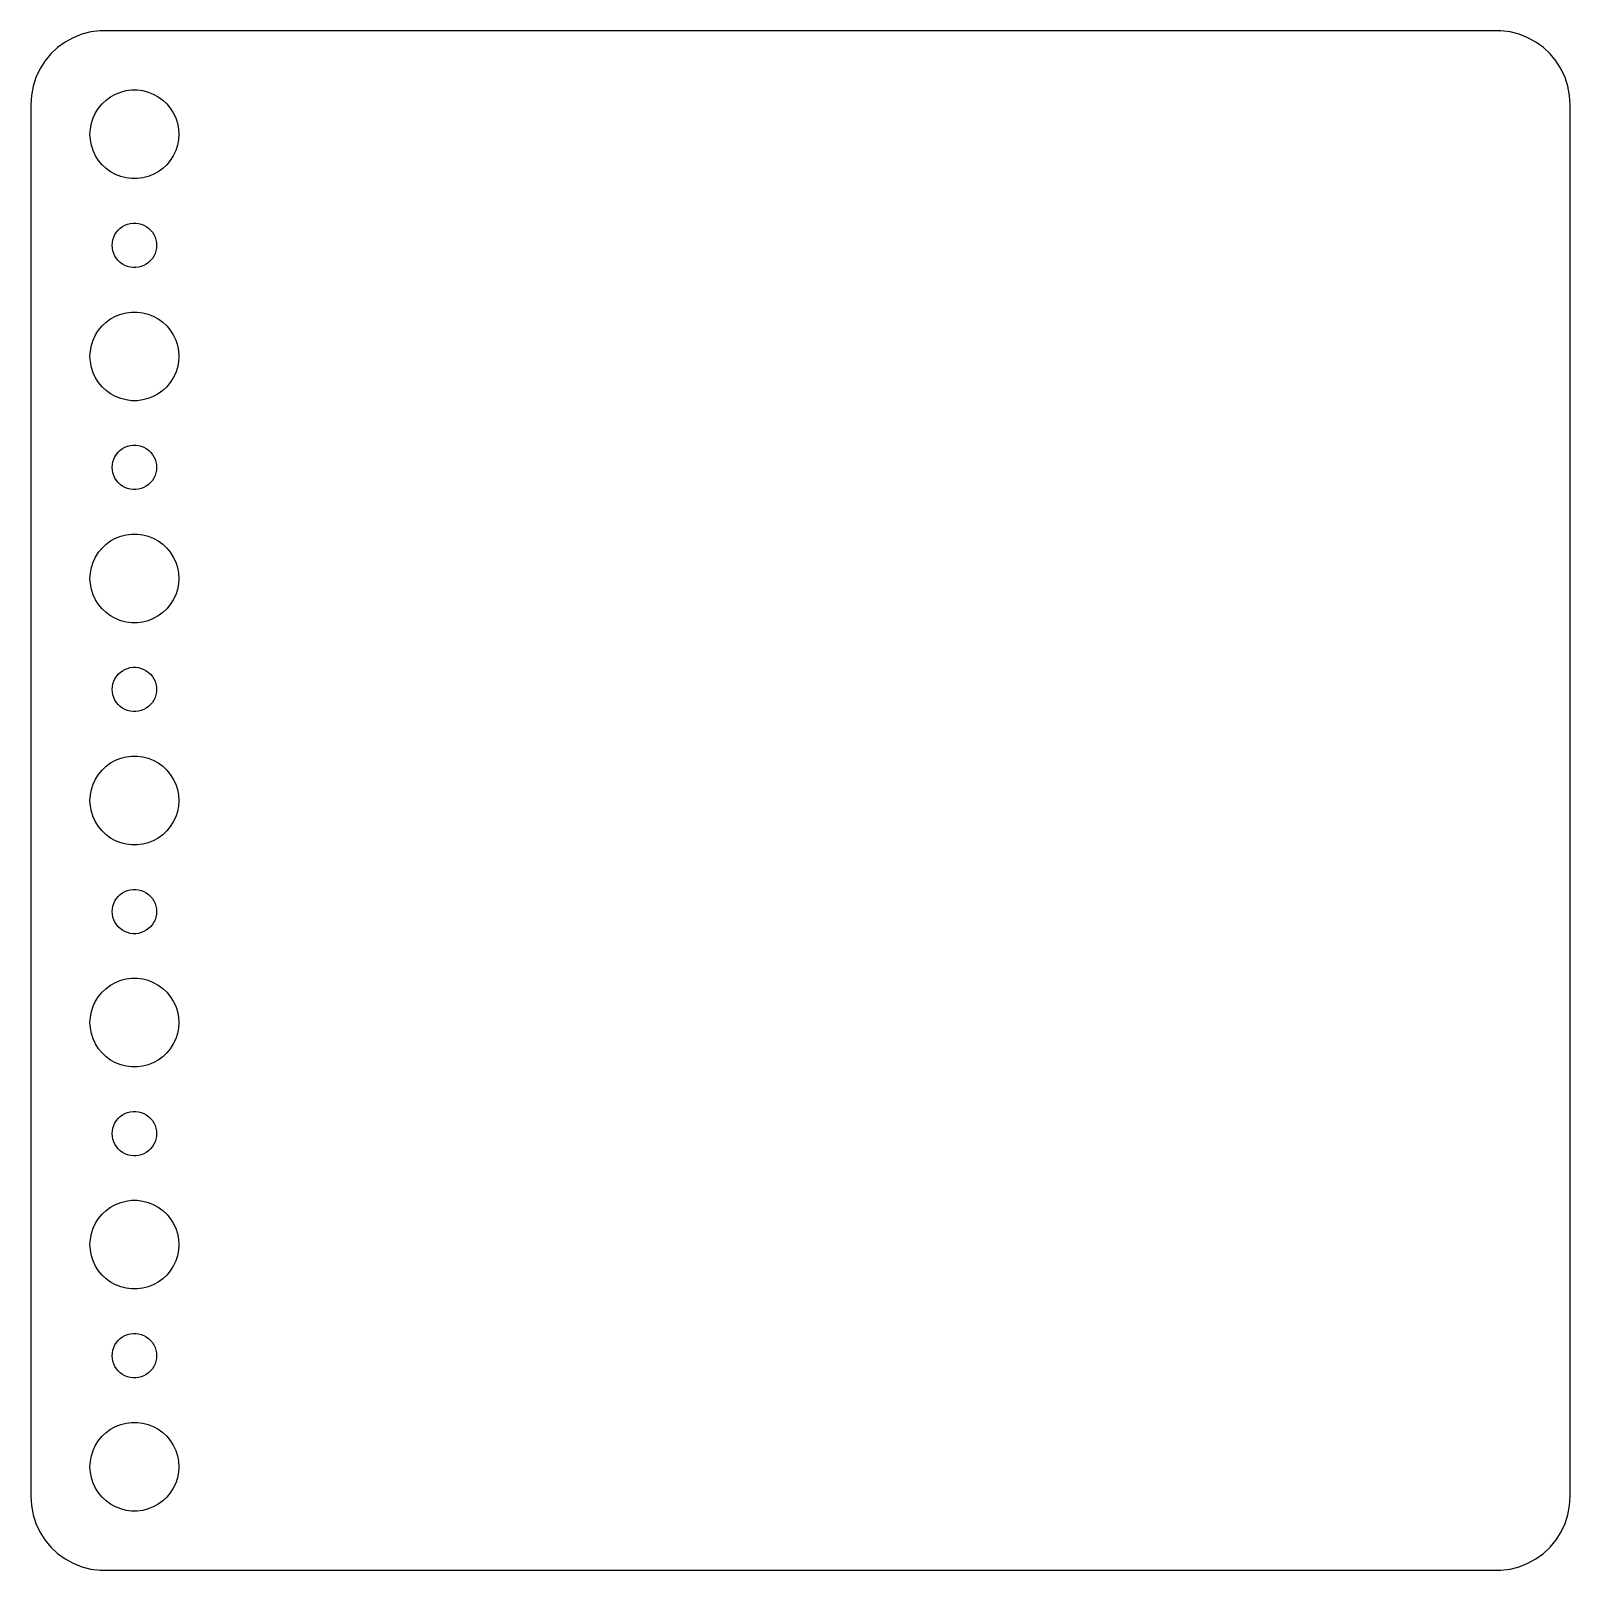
# Model space of a CAD drawing. Header units: metres. Extents: x -52 to 52, y -52 to 52.
import ezdxf

# ---------------------------------------------------------------- set-up
doc = ezdxf.new("R2010")
doc.units = ezdxf.units.M

msp = doc.modelspace()

# ---------------------------------------------------------------- linework, layer by layer
for p, q in [((-49.6791, 51.2216), (-50.1871, 50.8526)), ((-49.1289, 51.5241), (-49.6791, 51.2216)), ((-48.5451, 51.7553), (-49.1289, 51.5241)), ((-47.9369, 51.9114), (-48.5451, 51.7553)), ((-47.3139, 51.9901), (-47.9369, 51.9114)), ((47.3139, 51.9901), (-47.3139, 51.9901)), ((47.9369, 51.9114), (47.3139, 51.9901)), ((48.5451, 51.7553), (47.9369, 51.9114)), ((49.1289, 51.5241), (48.5451, 51.7553)), ((49.6791, 51.2216), (49.1289, 51.5241)), ((50.1871, 50.8526), (49.6791, 51.2216)), ((-51.0451, 49.9389), (-51.3815, 49.4088)), ((-50.6448, 50.4227), (-51.0451, 49.9389)), ((-50.1871, 50.8526), (-50.6448, 50.4227)), ((50.6448, 50.4227), (50.1871, 50.8526)), ((51.0451, 49.9389), (50.6448, 50.4227)), ((51.3815, 49.4088), (51.0451, 49.9389)), ((-51.3815, 49.4088), (-51.6489, 48.8406)), ((51.6489, 48.8406), (51.3815, 49.4088)), ((-51.8429, 48.2434), (-51.9606, 47.6267)), ((-51.6489, 48.8406), (-51.8429, 48.2434)), ((-46.2773, 47.7145), (-45.927, 47.8532)), ((-45.927, 47.8532), (-45.5621, 47.9469)), ((-45.5621, 47.9469), (-45.1884, 47.9941)), ((-45.1884, 47.9941), (-44.8116, 47.9941)), ((-44.8116, 47.9941), (-44.4379, 47.9469)), ((-44.4379, 47.9469), (-44.0729, 47.8532)), ((-44.0729, 47.8532), (-43.7227, 47.7145)), ((51.8429, 48.2434), (51.6489, 48.8406)), ((51.9606, 47.6267), (51.8429, 48.2434)), ((-51.9606, 47.6267), (-52, 47)), ((-52, 47), (-52, -47)), ((-47.427, 46.7634), (-47.1869, 47.0536)), ((-47.1869, 47.0536), (-46.9123, 47.3115)), ((-46.9123, 47.3115), (-46.6075, 47.533)), ((-46.6075, 47.533), (-46.2773, 47.7145)), ((-43.7227, 47.7145), (-43.3925, 47.533)), ((-43.3925, 47.533), (-43.0877, 47.3115)), ((-43.0877, 47.3115), (-42.8131, 47.0536)), ((-42.8131, 47.0536), (-42.5729, 46.7634)), ((52, 47), (51.9606, 47.6267)), ((52, -47), (52, 47)), ((-47.9057, 45.7461), (-47.7893, 46.1044)), ((-47.7893, 46.1044), (-47.6289, 46.4453)), ((-47.6289, 46.4453), (-47.427, 46.7634)), ((-42.5729, 46.7634), (-42.3711, 46.4453)), ((-42.3711, 46.4453), (-42.2107, 46.1044)), ((-42.2107, 46.1044), (-42.0942, 45.7461)), ((-48, 45), (-47.9763, 45.376)), ((-47.9763, 44.624), (-48, 45)), ((-47.9763, 45.376), (-47.9057, 45.7461)), ((-42.0942, 45.7461), (-42.0237, 45.376)), ((-42.0237, 45.376), (-42, 45)), ((-42, 45), (-42.0237, 44.624)), ((-47.9057, 44.2539), (-47.9763, 44.624)), ((-47.7893, 43.8956), (-47.9057, 44.2539)), ((-47.6289, 43.5547), (-47.7893, 43.8956)), ((-42.2107, 43.8956), (-42.3711, 43.5547)), ((-42.0942, 44.2539), (-42.2107, 43.8956)), ((-42.0237, 44.624), (-42.0942, 44.2539)), ((-47.427, 43.2366), (-47.6289, 43.5547)), ((-47.1869, 42.9464), (-47.427, 43.2366)), ((-46.9123, 42.6885), (-47.1869, 42.9464)), ((-46.6075, 42.467), (-46.9123, 42.6885)), ((-43.0877, 42.6885), (-43.3925, 42.467)), ((-42.8131, 42.9464), (-43.0877, 42.6885)), ((-42.5729, 43.2366), (-42.8131, 42.9464)), ((-42.3711, 43.5547), (-42.5729, 43.2366)), ((-46.2773, 42.2855), (-46.6075, 42.467)), ((-45.927, 42.1468), (-46.2773, 42.2855)), ((-45.5621, 42.0531), (-45.927, 42.1468)), ((-45.1884, 42.0059), (-45.5621, 42.0531)), ((-44.8116, 42.0059), (-45.1884, 42.0059)), ((-44.4379, 42.0531), (-44.8116, 42.0059)), ((-44.0729, 42.1468), (-44.4379, 42.0531)), ((-43.7227, 42.2855), (-44.0729, 42.1468)), ((-43.3925, 42.467), (-43.7227, 42.2855)), ((-46.2135, 38.3817), (-46.0934, 38.5268)), ((-46.0934, 38.5268), (-45.9561, 38.6558)), ((-45.9561, 38.6558), (-45.8037, 38.7665)), ((-45.8037, 38.7665), (-45.6387, 38.8572)), ((-45.6387, 38.8572), (-45.4635, 38.9266)), ((-45.4635, 38.9266), (-45.2811, 38.9734)), ((-45.2811, 38.9734), (-45.0942, 38.997)), ((-45.0942, 38.997), (-44.9058, 38.997)), ((-44.9058, 38.997), (-44.7189, 38.9734)), ((-44.7189, 38.9734), (-44.5365, 38.9266)), ((-44.5365, 38.9266), (-44.3613, 38.8572)), ((-44.3613, 38.8572), (-44.1963, 38.7665)), ((-44.1963, 38.7665), (-44.0439, 38.6558)), ((-44.0439, 38.6558), (-43.9065, 38.5268)), ((-43.9065, 38.5268), (-43.7865, 38.3817)), ((-46.5, 37.5), (-46.4882, 37.688)), ((-46.4882, 37.312), (-46.5, 37.5)), ((-46.4882, 37.688), (-46.4529, 37.873)), ((-46.4529, 37.873), (-46.3947, 38.0522)), ((-46.3947, 38.0522), (-46.3145, 38.2226)), ((-46.3145, 38.2226), (-46.2135, 38.3817)), ((-43.7865, 38.3817), (-43.6855, 38.2226)), ((-43.6855, 38.2226), (-43.6053, 38.0522)), ((-43.6053, 38.0522), (-43.5471, 37.873)), ((-43.5471, 37.873), (-43.5118, 37.688)), ((-43.5118, 37.688), (-43.5, 37.5)), ((-43.5, 37.5), (-43.5118, 37.312)), ((-46.4529, 37.127), (-46.4882, 37.312)), ((-46.3947, 36.9478), (-46.4529, 37.127)), ((-46.3145, 36.7774), (-46.3947, 36.9478)), ((-46.2135, 36.6183), (-46.3145, 36.7774)), ((-46.0934, 36.4732), (-46.2135, 36.6183)), ((-45.9561, 36.3442), (-46.0934, 36.4732)), ((-43.9065, 36.4732), (-44.0439, 36.3442)), ((-43.7865, 36.6183), (-43.9065, 36.4732)), ((-43.6855, 36.7774), (-43.7865, 36.6183)), ((-43.6053, 36.9478), (-43.6855, 36.7774)), ((-43.5471, 37.127), (-43.6053, 36.9478)), ((-43.5118, 37.312), (-43.5471, 37.127)), ((-45.8037, 36.2335), (-45.9561, 36.3442)), ((-45.6387, 36.1428), (-45.8037, 36.2335)), ((-45.4635, 36.0734), (-45.6387, 36.1428)), ((-45.2811, 36.0266), (-45.4635, 36.0734)), ((-45.0942, 36.003), (-45.2811, 36.0266)), ((-44.9058, 36.003), (-45.0942, 36.003)), ((-44.7189, 36.0266), (-44.9058, 36.003)), ((-44.5365, 36.0734), (-44.7189, 36.0266)), ((-44.3613, 36.1428), (-44.5365, 36.0734)), ((-44.1963, 36.2335), (-44.3613, 36.1428)), ((-44.0439, 36.3442), (-44.1963, 36.2335)), ((-47.1869, 32.0536), (-46.9123, 32.3115)), ((-46.9123, 32.3115), (-46.6075, 32.533)), ((-46.6075, 32.533), (-46.2773, 32.7145)), ((-46.2773, 32.7145), (-45.927, 32.8532)), ((-45.927, 32.8532), (-45.5621, 32.9469)), ((-45.5621, 32.9469), (-45.1884, 32.9941)), ((-45.1884, 32.9941), (-44.8116, 32.9941)), ((-44.8116, 32.9941), (-44.4379, 32.9469)), ((-44.4379, 32.9469), (-44.0729, 32.8532)), ((-44.0729, 32.8532), (-43.7227, 32.7145)), ((-43.7227, 32.7145), (-43.3925, 32.533)), ((-43.3925, 32.533), (-43.0877, 32.3115)), ((-43.0877, 32.3115), (-42.8131, 32.0536)), ((-47.7893, 31.1044), (-47.6289, 31.4453)), ((-47.6289, 31.4453), (-47.427, 31.7634)), ((-47.427, 31.7634), (-47.1869, 32.0536)), ((-42.8131, 32.0536), (-42.5729, 31.7634)), ((-42.5729, 31.7634), (-42.3711, 31.4453)), ((-42.3711, 31.4453), (-42.2107, 31.1044)), ((-48, 30), (-47.9763, 30.376)), ((-47.9763, 30.376), (-47.9057, 30.7461)), ((-47.9057, 30.7461), (-47.7893, 31.1044)), ((-42.2107, 31.1044), (-42.0942, 30.7461)), ((-42.0942, 30.7461), (-42.0237, 30.376)), ((-42.0237, 30.376), (-42, 30)), ((-47.9763, 29.624), (-48, 30)), ((-47.9057, 29.2539), (-47.9763, 29.624)), ((-47.7893, 28.8956), (-47.9057, 29.2539)), ((-42.0942, 29.2539), (-42.2107, 28.8956)), ((-42.0237, 29.624), (-42.0942, 29.2539)), ((-42, 30), (-42.0237, 29.624)), ((-47.6289, 28.5547), (-47.7893, 28.8956)), ((-47.427, 28.2366), (-47.6289, 28.5547)), ((-47.1869, 27.9464), (-47.427, 28.2366)), ((-42.5729, 28.2366), (-42.8131, 27.9464)), ((-42.3711, 28.5547), (-42.5729, 28.2366)), ((-42.2107, 28.8956), (-42.3711, 28.5547)), ((-46.9123, 27.6884), (-47.1869, 27.9464)), ((-46.6075, 27.467), (-46.9123, 27.6884)), ((-46.2773, 27.2855), (-46.6075, 27.467)), ((-45.927, 27.1468), (-46.2773, 27.2855)), ((-45.5621, 27.0531), (-45.927, 27.1468)), ((-45.1884, 27.0059), (-45.5621, 27.0531)), ((-44.4379, 27.0531), (-44.8116, 27.0059)), ((-44.0729, 27.1468), (-44.4379, 27.0531)), ((-43.7227, 27.2855), (-44.0729, 27.1468)), ((-43.3925, 27.467), (-43.7227, 27.2855)), ((-43.0877, 27.6884), (-43.3925, 27.467)), ((-42.8131, 27.9464), (-43.0877, 27.6884)), ((-44.8116, 27.0059), (-45.1884, 27.0059)), ((-45.6387, 23.8572), (-45.4635, 23.9266)), ((-45.4635, 23.9266), (-45.2811, 23.9734)), ((-45.2811, 23.9734), (-45.0942, 23.997)), ((-45.0942, 23.997), (-44.9058, 23.997)), ((-44.9058, 23.997), (-44.7189, 23.9734)), ((-44.7189, 23.9734), (-44.5365, 23.9266)), ((-44.5365, 23.9266), (-44.3613, 23.8572)), ((-46.4529, 22.873), (-46.3947, 23.0522)), ((-46.3947, 23.0522), (-46.3145, 23.2226)), ((-46.3145, 23.2226), (-46.2135, 23.3817)), ((-46.2135, 23.3817), (-46.0934, 23.5268)), ((-46.0934, 23.5268), (-45.9561, 23.6558)), ((-45.9561, 23.6558), (-45.8037, 23.7665)), ((-45.8037, 23.7665), (-45.6387, 23.8572)), ((-44.3613, 23.8572), (-44.1963, 23.7665)), ((-44.1963, 23.7665), (-44.0439, 23.6558)), ((-44.0439, 23.6558), (-43.9065, 23.5268)), ((-43.9065, 23.5268), (-43.7865, 23.3817)), ((-43.7865, 23.3817), (-43.6855, 23.2226)), ((-43.6855, 23.2226), (-43.6053, 23.0522)), ((-43.6053, 23.0522), (-43.5471, 22.873)), ((-46.5, 22.5), (-46.4882, 22.688)), ((-46.4882, 22.312), (-46.5, 22.5)), ((-46.4882, 22.688), (-46.4529, 22.873)), ((-46.4529, 22.127), (-46.4882, 22.312)), ((-46.3947, 21.9478), (-46.4529, 22.127)), ((-46.3145, 21.7774), (-46.3947, 21.9478)), ((-43.6053, 21.9478), (-43.6855, 21.7774)), ((-43.5471, 22.127), (-43.6053, 21.9478)), ((-43.5471, 22.873), (-43.5118, 22.688)), ((-43.5118, 22.312), (-43.5471, 22.127)), ((-43.5118, 22.688), (-43.5, 22.5)), ((-43.5, 22.5), (-43.5118, 22.312)), ((-46.2135, 21.6183), (-46.3145, 21.7774)), ((-46.0934, 21.4732), (-46.2135, 21.6183)), ((-45.9561, 21.3442), (-46.0934, 21.4732)), ((-45.8037, 21.2335), (-45.9561, 21.3442)), ((-45.6387, 21.1427), (-45.8037, 21.2335)), ((-45.4635, 21.0734), (-45.6387, 21.1427)), ((-45.2811, 21.0266), (-45.4635, 21.0734)), ((-45.0942, 21.003), (-45.2811, 21.0266)), ((-44.9058, 21.003), (-45.0942, 21.003)), ((-44.7189, 21.0266), (-44.9058, 21.003)), ((-44.5365, 21.0734), (-44.7189, 21.0266)), ((-44.3613, 21.1427), (-44.5365, 21.0734)), ((-44.1963, 21.2335), (-44.3613, 21.1427)), ((-44.0439, 21.3442), (-44.1963, 21.2335)), ((-43.9065, 21.4732), (-44.0439, 21.3442)), ((-43.7865, 21.6183), (-43.9065, 21.4732)), ((-43.6855, 21.7774), (-43.7865, 21.6183)), ((-46.6075, 17.533), (-46.2773, 17.7145)), ((-46.2773, 17.7145), (-45.927, 17.8532)), ((-45.927, 17.8532), (-45.5621, 17.9469)), ((-45.5621, 17.9469), (-45.1884, 17.9941)), ((-45.1884, 17.9941), (-44.8116, 17.9941)), ((-44.8116, 17.9941), (-44.4379, 17.9469)), ((-44.4379, 17.9469), (-44.0729, 17.8532)), ((-44.0729, 17.8532), (-43.7227, 17.7145)), ((-43.7227, 17.7145), (-43.3925, 17.533)), ((-47.6289, 16.4453), (-47.427, 16.7634)), ((-47.427, 16.7634), (-47.1869, 17.0536)), ((-47.1869, 17.0536), (-46.9123, 17.3115)), ((-46.9123, 17.3115), (-46.6075, 17.533)), ((-43.3925, 17.533), (-43.0877, 17.3115)), ((-43.0877, 17.3115), (-42.8131, 17.0536)), ((-42.8131, 17.0536), (-42.5729, 16.7634)), ((-42.5729, 16.7634), (-42.3711, 16.4453)), ((-47.9763, 15.376), (-47.9057, 15.7461)), ((-47.9057, 15.7461), (-47.7893, 16.1044)), ((-47.7893, 16.1044), (-47.6289, 16.4453)), ((-42.3711, 16.4453), (-42.2107, 16.1044)), ((-42.2107, 16.1044), (-42.0942, 15.7461)), ((-42.0942, 15.7461), (-42.0237, 15.376)), ((-48, 15), (-47.9763, 15.376)), ((-47.9763, 14.624), (-48, 15)), ((-47.9057, 14.2539), (-47.9763, 14.624)), ((-42.0237, 14.624), (-42.0942, 14.2539)), ((-42.0237, 15.376), (-42, 15)), ((-42, 15), (-42.0237, 14.624)), ((-47.7893, 13.8956), (-47.9057, 14.2539)), ((-47.6289, 13.5547), (-47.7893, 13.8956)), ((-47.427, 13.2366), (-47.6289, 13.5547)), ((-42.3711, 13.5547), (-42.5729, 13.2366)), ((-42.2107, 13.8956), (-42.3711, 13.5547)), ((-42.0942, 14.2539), (-42.2107, 13.8956)), ((-47.1869, 12.9464), (-47.427, 13.2366)), ((-46.9123, 12.6884), (-47.1869, 12.9464)), ((-46.6075, 12.467), (-46.9123, 12.6884)), ((-43.0877, 12.6884), (-43.3925, 12.467)), ((-42.8131, 12.9464), (-43.0877, 12.6884)), ((-42.5729, 13.2366), (-42.8131, 12.9464)), ((-46.2773, 12.2855), (-46.6075, 12.467)), ((-45.927, 12.1468), (-46.2773, 12.2855)), ((-45.5621, 12.0531), (-45.927, 12.1468)), ((-45.1884, 12.0059), (-45.5621, 12.0531)), ((-44.8116, 12.0059), (-45.1884, 12.0059)), ((-44.4379, 12.0531), (-44.8116, 12.0059)), ((-44.0729, 12.1468), (-44.4379, 12.0531)), ((-43.7227, 12.2855), (-44.0729, 12.1468)), ((-43.3925, 12.467), (-43.7227, 12.2855)), ((-46.3145, 8.22263), (-46.2135, 8.38167)), ((-46.2135, 8.38167), (-46.0934, 8.52681)), ((-46.0934, 8.52681), (-45.9561, 8.65576)), ((-45.9561, 8.65576), (-45.8037, 8.76648)), ((-45.8037, 8.76648), (-45.6387, 8.85724)), ((-45.6387, 8.85724), (-45.4635, 8.92657)), ((-45.4635, 8.92657), (-45.2811, 8.97342)), ((-45.2811, 8.97342), (-45.0942, 8.99704)), ((-45.0942, 8.99704), (-44.9058, 8.99704)), ((-44.9058, 8.99704), (-44.7189, 8.97342)), ((-44.7189, 8.97342), (-44.5365, 8.92657)), ((-44.5365, 8.92657), (-44.3613, 8.85724)), ((-44.3613, 8.85724), (-44.1963, 8.76648)), ((-44.1963, 8.76648), (-44.0439, 8.65576)), ((-44.0439, 8.65576), (-43.9065, 8.52681)), ((-43.9065, 8.52681), (-43.7865, 8.38167)), ((-43.7865, 8.38167), (-43.6855, 8.22263)), ((-46.5, 7.5), (-46.4882, 7.68799)), ((-46.4882, 7.312), (-46.5, 7.5)), ((-46.4882, 7.68799), (-46.4529, 7.87303)), ((-46.4529, 7.12695), (-46.4882, 7.312)), ((-46.4529, 7.87303), (-46.3947, 8.05219)), ((-46.3947, 8.05219), (-46.3145, 8.22263)), ((-43.6855, 8.22263), (-43.6053, 8.05219)), ((-43.6053, 8.05219), (-43.5471, 7.87303)), ((-43.5471, 7.87303), (-43.5118, 7.68799)), ((-43.5118, 7.312), (-43.5471, 7.12695)), ((-43.5118, 7.68799), (-43.5, 7.5)), ((-43.5, 7.5), (-43.5118, 7.312)), ((-46.3947, 6.9478), (-46.4529, 7.12695)), ((-46.3145, 6.77736), (-46.3947, 6.9478)), ((-46.2135, 6.61832), (-46.3145, 6.77736)), ((-46.0934, 6.47318), (-46.2135, 6.61832)), ((-45.9561, 6.34422), (-46.0934, 6.47318)), ((-45.8037, 6.23351), (-45.9561, 6.34422)), ((-44.0439, 6.34422), (-44.1963, 6.23351)), ((-43.9065, 6.47318), (-44.0439, 6.34422)), ((-43.7865, 6.61832), (-43.9065, 6.47318)), ((-43.6855, 6.77736), (-43.7865, 6.61832)), ((-43.6053, 6.9478), (-43.6855, 6.77736)), ((-43.5471, 7.12695), (-43.6053, 6.9478)), ((-45.6387, 6.14275), (-45.8037, 6.23351)), ((-45.4635, 6.07341), (-45.6387, 6.14275)), ((-45.2811, 6.02657), (-45.4635, 6.07341)), ((-45.0942, 6.00294), (-45.2811, 6.02657)), ((-44.9058, 6.00294), (-45.0942, 6.00294)), ((-44.7189, 6.02657), (-44.9058, 6.00294)), ((-44.5365, 6.07341), (-44.7189, 6.02657)), ((-44.3613, 6.14275), (-44.5365, 6.07341)), ((-44.1963, 6.23351), (-44.3613, 6.14275)), ((-47.1869, 2.05363), (-46.9123, 2.31154)), ((-46.9123, 2.31154), (-46.6075, 2.53297)), ((-46.6075, 2.53297), (-46.2773, 2.71448)), ((-46.2773, 2.71448), (-45.927, 2.85316)), ((-45.927, 2.85316), (-45.5621, 2.94685)), ((-45.5621, 2.94685), (-45.1884, 2.99408)), ((-45.1884, 2.99408), (-44.8116, 2.99408)), ((-44.8116, 2.99408), (-44.4379, 2.94685)), ((-44.4379, 2.94685), (-44.0729, 2.85316)), ((-44.0729, 2.85316), (-43.7227, 2.71448)), ((-43.7227, 2.71448), (-43.3925, 2.53297)), ((-43.3925, 2.53297), (-43.0877, 2.31154)), ((-43.0877, 2.31154), (-42.8131, 2.05363)), ((-47.9057, 0.74606), (-47.7893, 1.10437)), ((-47.7893, 1.10437), (-47.6289, 1.44525)), ((-47.6289, 1.44525), (-47.427, 1.76335)), ((-47.427, 1.76335), (-47.1869, 2.05363)), ((-42.8131, 2.05363), (-42.5729, 1.76335)), ((-42.5729, 1.76335), (-42.3711, 1.44525)), ((-42.3711, 1.44525), (-42.2107, 1.10437)), ((-42.2107, 1.10437), (-42.0942, 0.74606)), ((-48, 0), (-47.9763, 0.37599)), ((-47.9763, -0.37599), (-48, 0)), ((-47.9763, 0.37599), (-47.9057, 0.74606)), ((-42.0942, 0.74606), (-42.0237, 0.37599)), ((-42.0237, 0.37599), (-42, 0)), ((-42, 0), (-42.0237, -0.37599)), ((-47.9057, -0.74606), (-47.9763, -0.37599)), ((-47.7893, -1.10437), (-47.9057, -0.74606)), ((-42.0942, -0.74606), (-42.2107, -1.10437)), ((-42.0237, -0.37599), (-42.0942, -0.74606)), ((-47.6289, -1.44525), (-47.7893, -1.10437)), ((-47.427, -1.76335), (-47.6289, -1.44525)), ((-47.1869, -2.05363), (-47.427, -1.76335)), ((-46.9123, -2.31154), (-47.1869, -2.05363)), ((-42.8131, -2.05363), (-43.0877, -2.31154)), ((-42.5729, -1.76335), (-42.8131, -2.05363)), ((-42.3711, -1.44525), (-42.5729, -1.76335)), ((-42.2107, -1.10437), (-42.3711, -1.44525)), ((-46.6075, -2.53297), (-46.9123, -2.31154)), ((-46.2773, -2.71448), (-46.6075, -2.53297)), ((-45.927, -2.85316), (-46.2773, -2.71448)), ((-45.5621, -2.94685), (-45.927, -2.85316)), ((-45.1884, -2.99408), (-45.5621, -2.94685)), ((-44.8116, -2.99408), (-45.1884, -2.99408)), ((-44.4379, -2.94685), (-44.8116, -2.99408)), ((-44.0729, -2.85316), (-44.4379, -2.94685)), ((-43.7227, -2.71448), (-44.0729, -2.85316)), ((-43.3925, -2.53297), (-43.7227, -2.71448)), ((-43.0877, -2.31154), (-43.3925, -2.53297)), ((-45.9561, -6.34422), (-45.8037, -6.23351)), ((-45.8037, -6.23351), (-45.6387, -6.14275)), ((-45.6387, -6.14275), (-45.4635, -6.07341)), ((-45.4635, -6.07341), (-45.2811, -6.02657)), ((-45.2811, -6.02657), (-45.0942, -6.00294)), ((-45.0942, -6.00294), (-44.9058, -6.00294)), ((-44.9058, -6.00294), (-44.7189, -6.02657)), ((-44.7189, -6.02657), (-44.5365, -6.07341)), ((-44.5365, -6.07341), (-44.3613, -6.14275)), ((-44.3613, -6.14275), (-44.1963, -6.23351)), ((-44.1963, -6.23351), (-44.0439, -6.34422)), ((-46.4882, -7.312), (-46.4529, -7.12695)), ((-46.4529, -7.12695), (-46.3947, -6.9478)), ((-46.3947, -6.9478), (-46.3145, -6.77736)), ((-46.3145, -6.77736), (-46.2135, -6.61832)), ((-46.2135, -6.61832), (-46.0934, -6.47318)), ((-46.0934, -6.47318), (-45.9561, -6.34422)), ((-44.0439, -6.34422), (-43.9065, -6.47318)), ((-43.9065, -6.47318), (-43.7865, -6.61832)), ((-43.7865, -6.61832), (-43.6855, -6.77736)), ((-43.6855, -6.77736), (-43.6053, -6.9478)), ((-43.6053, -6.9478), (-43.5471, -7.12695)), ((-43.5471, -7.12695), (-43.5118, -7.312)), ((-46.5, -7.5), (-46.4882, -7.312)), ((-46.4882, -7.68799), (-46.5, -7.5)), ((-46.4529, -7.87303), (-46.4882, -7.68799)), ((-46.3947, -8.05219), (-46.4529, -7.87303)), ((-46.3145, -8.22263), (-46.3947, -8.05219)), ((-46.2135, -8.38167), (-46.3145, -8.22263)), ((-43.6855, -8.22263), (-43.7865, -8.38167)), ((-43.6053, -8.05219), (-43.6855, -8.22263)), ((-43.5471, -7.87303), (-43.6053, -8.05219)), ((-43.5118, -7.68799), (-43.5471, -7.87303)), ((-43.5118, -7.312), (-43.5, -7.5)), ((-43.5, -7.5), (-43.5118, -7.68799)), ((-46.0934, -8.52681), (-46.2135, -8.38167)), ((-45.9561, -8.65576), (-46.0934, -8.52681)), ((-45.8037, -8.76648), (-45.9561, -8.65576)), ((-45.6387, -8.85724), (-45.8037, -8.76648)), ((-45.4635, -8.92657), (-45.6387, -8.85724)), ((-45.2811, -8.97342), (-45.4635, -8.92657)), ((-45.0942, -8.99704), (-45.2811, -8.97342)), ((-44.9058, -8.99704), (-45.0942, -8.99704)), ((-44.7189, -8.97342), (-44.9058, -8.99704)), ((-44.5365, -8.92657), (-44.7189, -8.97342)), ((-44.3613, -8.85724), (-44.5365, -8.92657)), ((-44.1963, -8.76648), (-44.3613, -8.85724)), ((-44.0439, -8.65576), (-44.1963, -8.76648)), ((-43.9065, -8.52681), (-44.0439, -8.65576)), ((-43.7865, -8.38167), (-43.9065, -8.52681)), ((-46.9123, -12.6884), (-46.6075, -12.467)), ((-46.6075, -12.467), (-46.2773, -12.2855)), ((-46.2773, -12.2855), (-45.927, -12.1468)), ((-45.927, -12.1468), (-45.5621, -12.0531)), ((-45.5621, -12.0531), (-45.1884, -12.0059)), ((-45.1884, -12.0059), (-44.8116, -12.0059)), ((-44.8116, -12.0059), (-44.4379, -12.0531)), ((-44.4379, -12.0531), (-44.0729, -12.1468)), ((-44.0729, -12.1468), (-43.7227, -12.2855)), ((-43.7227, -12.2855), (-43.3925, -12.467)), ((-43.3925, -12.467), (-43.0877, -12.6884)), ((-47.6289, -13.5547), (-47.427, -13.2366)), ((-47.427, -13.2366), (-47.1869, -12.9464)), ((-47.1869, -12.9464), (-46.9123, -12.6884)), ((-43.0877, -12.6884), (-42.8131, -12.9464)), ((-42.8131, -12.9464), (-42.5729, -13.2366)), ((-42.5729, -13.2366), (-42.3711, -13.5547)), ((-47.9763, -14.624), (-47.9057, -14.2539)), ((-47.9057, -14.2539), (-47.7893, -13.8956)), ((-47.7893, -13.8956), (-47.6289, -13.5547)), ((-42.3711, -13.5547), (-42.2107, -13.8956)), ((-42.2107, -13.8956), (-42.0942, -14.2539)), ((-42.0942, -14.2539), (-42.0237, -14.624)), ((-48, -15), (-47.9763, -14.624)), ((-47.9763, -15.376), (-48, -15)), ((-47.9057, -15.7461), (-47.9763, -15.376)), ((-42.0237, -15.376), (-42.0942, -15.7461)), ((-42.0237, -14.624), (-42, -15)), ((-42, -15), (-42.0237, -15.376)), ((-47.7893, -16.1044), (-47.9057, -15.7461)), ((-47.6289, -16.4453), (-47.7893, -16.1044)), ((-47.427, -16.7634), (-47.6289, -16.4453)), ((-42.3711, -16.4453), (-42.5729, -16.7634)), ((-42.2107, -16.1044), (-42.3711, -16.4453)), ((-42.0942, -15.7461), (-42.2107, -16.1044)), ((-47.1869, -17.0536), (-47.427, -16.7634)), ((-46.9123, -17.3115), (-47.1869, -17.0536)), ((-46.6075, -17.533), (-46.9123, -17.3115)), ((-46.2773, -17.7145), (-46.6075, -17.533)), ((-43.3925, -17.533), (-43.7227, -17.7145)), ((-43.0877, -17.3115), (-43.3925, -17.533)), ((-42.8131, -17.0536), (-43.0877, -17.3115)), ((-42.5729, -16.7634), (-42.8131, -17.0536)), ((-45.927, -17.8532), (-46.2773, -17.7145)), ((-45.5621, -17.9469), (-45.927, -17.8532)), ((-45.1884, -17.9941), (-45.5621, -17.9469)), ((-44.8116, -17.9941), (-45.1884, -17.9941)), ((-44.4379, -17.9469), (-44.8116, -17.9941)), ((-44.0729, -17.8532), (-44.4379, -17.9469)), ((-43.7227, -17.7145), (-44.0729, -17.8532)), ((-46.3947, -21.9478), (-46.3145, -21.7774)), ((-46.3145, -21.7774), (-46.2135, -21.6183)), ((-46.2135, -21.6183), (-46.0934, -21.4732)), ((-46.0934, -21.4732), (-45.9561, -21.3442)), ((-45.9561, -21.3442), (-45.8037, -21.2335)), ((-45.8037, -21.2335), (-45.6387, -21.1427)), ((-45.6387, -21.1427), (-45.4635, -21.0734)), ((-45.4635, -21.0734), (-45.2811, -21.0266)), ((-45.2811, -21.0266), (-45.0942, -21.003)), ((-45.0942, -21.003), (-44.9058, -21.003)), ((-44.9058, -21.003), (-44.7189, -21.0266)), ((-44.7189, -21.0266), (-44.5365, -21.0734)), ((-44.5365, -21.0734), (-44.3613, -21.1427)), ((-44.3613, -21.1427), (-44.1963, -21.2335)), ((-44.1963, -21.2335), (-44.0439, -21.3442)), ((-44.0439, -21.3442), (-43.9065, -21.4732)), ((-43.9065, -21.4732), (-43.7865, -21.6183)), ((-43.7865, -21.6183), (-43.6855, -21.7774)), ((-43.6855, -21.7774), (-43.6053, -21.9478)), ((-46.5, -22.5), (-46.4882, -22.312)), ((-46.4882, -22.688), (-46.5, -22.5)), ((-46.4882, -22.312), (-46.4529, -22.127)), ((-46.4529, -22.873), (-46.4882, -22.688)), ((-46.4529, -22.127), (-46.3947, -21.9478)), ((-46.3947, -23.0522), (-46.4529, -22.873)), ((-43.6053, -21.9478), (-43.5471, -22.127)), ((-43.5471, -22.873), (-43.6053, -23.0522)), ((-43.5471, -22.127), (-43.5118, -22.312)), ((-43.5118, -22.688), (-43.5471, -22.873)), ((-43.5118, -22.312), (-43.5, -22.5)), ((-43.5, -22.5), (-43.5118, -22.688)), ((-46.3145, -23.2226), (-46.3947, -23.0522)), ((-46.2135, -23.3817), (-46.3145, -23.2226)), ((-46.0934, -23.5268), (-46.2135, -23.3817)), ((-45.9561, -23.6558), (-46.0934, -23.5268)), ((-45.8037, -23.7665), (-45.9561, -23.6558)), ((-45.6387, -23.8572), (-45.8037, -23.7665)), ((-45.4635, -23.9266), (-45.6387, -23.8572)), ((-44.3613, -23.8572), (-44.5365, -23.9266)), ((-44.1963, -23.7665), (-44.3613, -23.8572)), ((-44.0439, -23.6558), (-44.1963, -23.7665)), ((-43.9065, -23.5268), (-44.0439, -23.6558)), ((-43.7865, -23.3817), (-43.9065, -23.5268)), ((-43.6855, -23.2226), (-43.7865, -23.3817)), ((-43.6053, -23.0522), (-43.6855, -23.2226)), ((-45.2811, -23.9734), (-45.4635, -23.9266)), ((-45.0942, -23.997), (-45.2811, -23.9734)), ((-44.9058, -23.997), (-45.0942, -23.997)), ((-44.7189, -23.9734), (-44.9058, -23.997)), ((-44.5365, -23.9266), (-44.7189, -23.9734)), ((-45.5621, -27.0531), (-45.1884, -27.0059)), ((-45.1884, -27.0059), (-44.8116, -27.0059)), ((-44.8116, -27.0059), (-44.4379, -27.0531)), ((-47.427, -28.2366), (-47.1869, -27.9464)), ((-47.1869, -27.9464), (-46.9123, -27.6884)), ((-46.9123, -27.6884), (-46.6075, -27.467)), ((-46.6075, -27.467), (-46.2773, -27.2855)), ((-46.2773, -27.2855), (-45.927, -27.1468)), ((-45.927, -27.1468), (-45.5621, -27.0531)), ((-44.4379, -27.0531), (-44.0729, -27.1468)), ((-44.0729, -27.1468), (-43.7227, -27.2855)), ((-43.7227, -27.2855), (-43.3925, -27.467)), ((-43.3925, -27.467), (-43.0877, -27.6884)), ((-43.0877, -27.6884), (-42.8131, -27.9464)), ((-42.8131, -27.9464), (-42.5729, -28.2366)), ((-47.9057, -29.2539), (-47.7893, -28.8956)), ((-47.7893, -28.8956), (-47.6289, -28.5547)), ((-47.6289, -28.5547), (-47.427, -28.2366)), ((-42.5729, -28.2366), (-42.3711, -28.5547)), ((-42.3711, -28.5547), (-42.2107, -28.8956)), ((-42.2107, -28.8956), (-42.0942, -29.2539)), ((-48, -30), (-47.9763, -29.624)), ((-47.9763, -30.376), (-48, -30)), ((-47.9763, -29.624), (-47.9057, -29.2539)), ((-42.0942, -29.2539), (-42.0237, -29.624)), ((-42.0237, -29.624), (-42, -30)), ((-42, -30), (-42.0237, -30.376)), ((-47.9057, -30.7461), (-47.9763, -30.376)), ((-47.7893, -31.1044), (-47.9057, -30.7461)), ((-47.6289, -31.4453), (-47.7893, -31.1044)), ((-42.2107, -31.1044), (-42.3711, -31.4453)), ((-42.0942, -30.7461), (-42.2107, -31.1044)), ((-42.0237, -30.376), (-42.0942, -30.7461)), ((-47.427, -31.7634), (-47.6289, -31.4453)), ((-47.1869, -32.0536), (-47.427, -31.7634)), ((-46.9123, -32.3115), (-47.1869, -32.0536)), ((-42.8131, -32.0536), (-43.0877, -32.3115)), ((-42.5729, -31.7634), (-42.8131, -32.0536)), ((-42.3711, -31.4453), (-42.5729, -31.7634)), ((-46.6075, -32.533), (-46.9123, -32.3115)), ((-46.2773, -32.7145), (-46.6075, -32.533)), ((-45.927, -32.8532), (-46.2773, -32.7145)), ((-45.5621, -32.9469), (-45.927, -32.8532)), ((-45.1884, -32.9941), (-45.5621, -32.9469)), ((-44.8116, -32.9941), (-45.1884, -32.9941)), ((-44.4379, -32.9469), (-44.8116, -32.9941)), ((-44.0729, -32.8532), (-44.4379, -32.9469)), ((-43.7227, -32.7145), (-44.0729, -32.8532)), ((-43.3925, -32.533), (-43.7227, -32.7145)), ((-43.0877, -32.3115), (-43.3925, -32.533)), ((-46.0934, -36.4732), (-45.9561, -36.3442)), ((-45.9561, -36.3442), (-45.8037, -36.2335)), ((-45.8037, -36.2335), (-45.6387, -36.1428)), ((-45.6387, -36.1428), (-45.4635, -36.0734)), ((-45.4635, -36.0734), (-45.2811, -36.0266)), ((-45.2811, -36.0266), (-45.0942, -36.003)), ((-45.0942, -36.003), (-44.9058, -36.003)), ((-44.9058, -36.003), (-44.7189, -36.0266)), ((-44.7189, -36.0266), (-44.5365, -36.0734)), ((-44.5365, -36.0734), (-44.3613, -36.1428)), ((-44.3613, -36.1428), (-44.1963, -36.2335)), ((-44.1963, -36.2335), (-44.0439, -36.3442)), ((-44.0439, -36.3442), (-43.9065, -36.4732)), ((-46.5, -37.5), (-46.4882, -37.312)), ((-46.4882, -37.312), (-46.4529, -37.127)), ((-46.4529, -37.127), (-46.3947, -36.9478)), ((-46.3947, -36.9478), (-46.3145, -36.7774)), ((-46.3145, -36.7774), (-46.2135, -36.6183)), ((-46.2135, -36.6183), (-46.0934, -36.4732)), ((-43.9065, -36.4732), (-43.7865, -36.6183)), ((-43.7865, -36.6183), (-43.6855, -36.7774)), ((-43.6855, -36.7774), (-43.6053, -36.9478)), ((-43.6053, -36.9478), (-43.5471, -37.127)), ((-43.5471, -37.127), (-43.5118, -37.312)), ((-43.5118, -37.312), (-43.5, -37.5)), ((-46.4882, -37.688), (-46.5, -37.5)), ((-46.4529, -37.873), (-46.4882, -37.688)), ((-46.3947, -38.0522), (-46.4529, -37.873)), ((-46.3145, -38.2226), (-46.3947, -38.0522)), ((-46.2135, -38.3817), (-46.3145, -38.2226)), ((-46.0934, -38.5268), (-46.2135, -38.3817)), ((-43.7865, -38.3817), (-43.9065, -38.5268)), ((-43.6855, -38.2226), (-43.7865, -38.3817)), ((-43.6053, -38.0522), (-43.6855, -38.2226)), ((-43.5471, -37.873), (-43.6053, -38.0522)), ((-43.5118, -37.688), (-43.5471, -37.873)), ((-43.5, -37.5), (-43.5118, -37.688)), ((-45.9561, -38.6558), (-46.0934, -38.5268)), ((-45.8037, -38.7665), (-45.9561, -38.6558)), ((-45.6387, -38.8572), (-45.8037, -38.7665)), ((-45.4635, -38.9266), (-45.6387, -38.8572)), ((-45.2811, -38.9734), (-45.4635, -38.9266)), ((-45.0942, -38.997), (-45.2811, -38.9734)), ((-44.9058, -38.997), (-45.0942, -38.997)), ((-44.7189, -38.9734), (-44.9058, -38.997)), ((-44.5365, -38.9266), (-44.7189, -38.9734)), ((-44.3613, -38.8572), (-44.5365, -38.9266)), ((-44.1963, -38.7665), (-44.3613, -38.8572)), ((-44.0439, -38.6558), (-44.1963, -38.7665)), ((-43.9065, -38.5268), (-44.0439, -38.6558)), ((-46.9123, -42.6885), (-46.6075, -42.467)), ((-46.6075, -42.467), (-46.2773, -42.2855)), ((-46.2773, -42.2855), (-45.927, -42.1468)), ((-45.927, -42.1468), (-45.5621, -42.0531)), ((-45.5621, -42.0531), (-45.1884, -42.0059)), ((-45.1884, -42.0059), (-44.8116, -42.0059)), ((-44.8116, -42.0059), (-44.4379, -42.0531)), ((-44.4379, -42.0531), (-44.0729, -42.1468)), ((-44.0729, -42.1468), (-43.7227, -42.2855)), ((-43.7227, -42.2855), (-43.3925, -42.467)), ((-43.3925, -42.467), (-43.0877, -42.6885)), ((-47.7893, -43.8956), (-47.6289, -43.5547)), ((-47.6289, -43.5547), (-47.427, -43.2366)), ((-47.427, -43.2366), (-47.1869, -42.9464)), ((-47.1869, -42.9464), (-46.9123, -42.6885)), ((-43.0877, -42.6885), (-42.8131, -42.9464)), ((-42.8131, -42.9464), (-42.5729, -43.2366)), ((-42.5729, -43.2366), (-42.3711, -43.5547)), ((-42.3711, -43.5547), (-42.2107, -43.8956)), ((-48, -45), (-47.9763, -44.624)), ((-47.9763, -44.624), (-47.9057, -44.2539)), ((-47.9057, -44.2539), (-47.7893, -43.8956)), ((-42.2107, -43.8956), (-42.0942, -44.2539)), ((-42.0942, -44.2539), (-42.0237, -44.624)), ((-42.0237, -44.624), (-42, -45)), ((-47.9763, -45.376), (-48, -45)), ((-47.9057, -45.7461), (-47.9763, -45.376)), ((-47.7893, -46.1044), (-47.9057, -45.7461)), ((-42.0942, -45.7461), (-42.2107, -46.1044)), ((-42.0237, -45.376), (-42.0942, -45.7461)), ((-42, -45), (-42.0237, -45.376)), ((-47.6289, -46.4453), (-47.7893, -46.1044)), ((-47.427, -46.7634), (-47.6289, -46.4453)), ((-47.1869, -47.0536), (-47.427, -46.7634)), ((-42.5729, -46.7634), (-42.8131, -47.0536)), ((-42.3711, -46.4453), (-42.5729, -46.7634)), ((-42.2107, -46.1044), (-42.3711, -46.4453)), ((-52, -47), (-51.9606, -47.6267)), ((-51.9606, -47.6267), (-51.8429, -48.2434)), ((-46.9123, -47.3115), (-47.1869, -47.0536)), ((-46.6075, -47.533), (-46.9123, -47.3115)), ((-46.2773, -47.7145), (-46.6075, -47.533)), ((-45.927, -47.8532), (-46.2773, -47.7145)), ((-43.7227, -47.7145), (-44.0729, -47.8532)), ((-43.3925, -47.533), (-43.7227, -47.7145)), ((-43.0877, -47.3115), (-43.3925, -47.533)), ((-42.8131, -47.0536), (-43.0877, -47.3115)), ((51.8429, -48.2434), (51.9606, -47.6267)), ((51.9606, -47.6267), (52, -47)), ((-51.8429, -48.2434), (-51.6489, -48.8406)), ((-51.6489, -48.8406), (-51.3815, -49.4088)), ((-45.5621, -47.9469), (-45.927, -47.8532)), ((-45.1884, -47.9941), (-45.5621, -47.9469)), ((-44.8116, -47.9941), (-45.1884, -47.9941)), ((-44.4379, -47.9469), (-44.8116, -47.9941)), ((-44.0729, -47.8532), (-44.4379, -47.9469)), ((51.3815, -49.4088), (51.6489, -48.8406)), ((51.6489, -48.8406), (51.8429, -48.2434)), ((-51.3815, -49.4088), (-51.0451, -49.9389)), ((51.0451, -49.9389), (51.3815, -49.4088)), ((-51.0451, -49.9389), (-50.6448, -50.4227)), ((-50.6448, -50.4227), (-50.1871, -50.8526)), ((-50.1871, -50.8526), (-49.6791, -51.2216)), ((49.6791, -51.2216), (50.1871, -50.8526)), ((50.1871, -50.8526), (50.6448, -50.4227)), ((50.6448, -50.4227), (51.0451, -49.9389)), ((-49.6791, -51.2216), (-49.1289, -51.5241)), ((-49.1289, -51.5241), (-48.5451, -51.7553)), ((-48.5451, -51.7553), (-47.9369, -51.9114)), ((-47.9369, -51.9114), (-47.3139, -51.9901)), ((-47.3139, -51.9901), (47.3139, -51.9901)), ((47.3139, -51.9901), (47.9369, -51.9114)), ((47.9369, -51.9114), (48.5451, -51.7553)), ((48.5451, -51.7553), (49.1289, -51.5241)), ((49.1289, -51.5241), (49.6791, -51.2216))]:
    msp.add_line(p, q)

doc.saveas('drawing.dxf')
